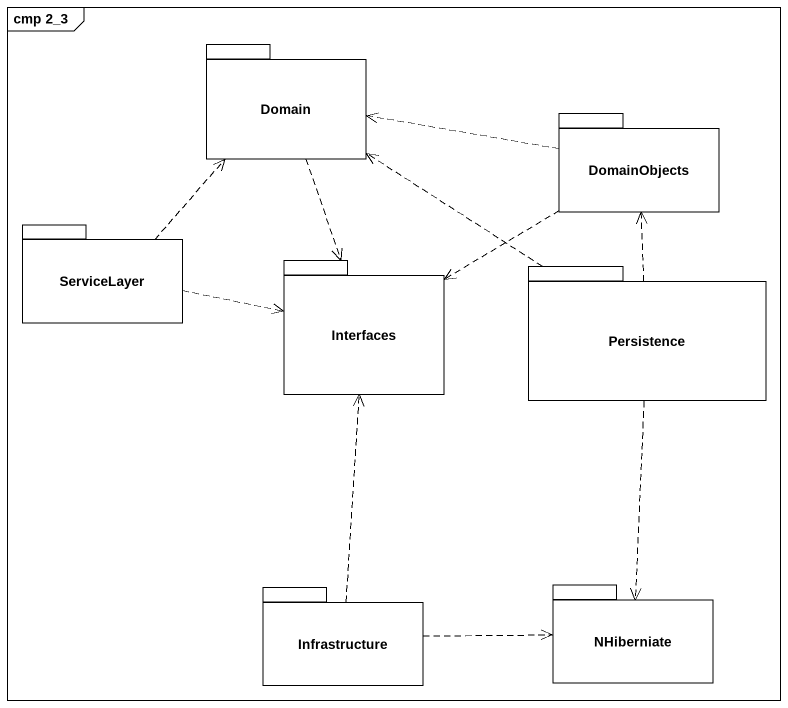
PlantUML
@startuml
mainframe cmp 2_3
package Domain {
}
package DomainObjects {
}
package ServiceLayer {
}
package Interfaces {
}
package Persistence {
}
package Infrastructure {
}
package NHiberniate {
}
Domain ..> Interfaces
DomainObjects .left.> Domain
DomainObjects .left.> Interfaces
ServiceLayer .up.> Domain
ServiceLayer .right.> Interfaces
Persistence .up.> Domain
Persistence .up.> DomainObjects
Persistence ..> NHiberniate
Infrastructure .up.> Interfaces
Infrastructure .right.> NHiberniate
@enduml
